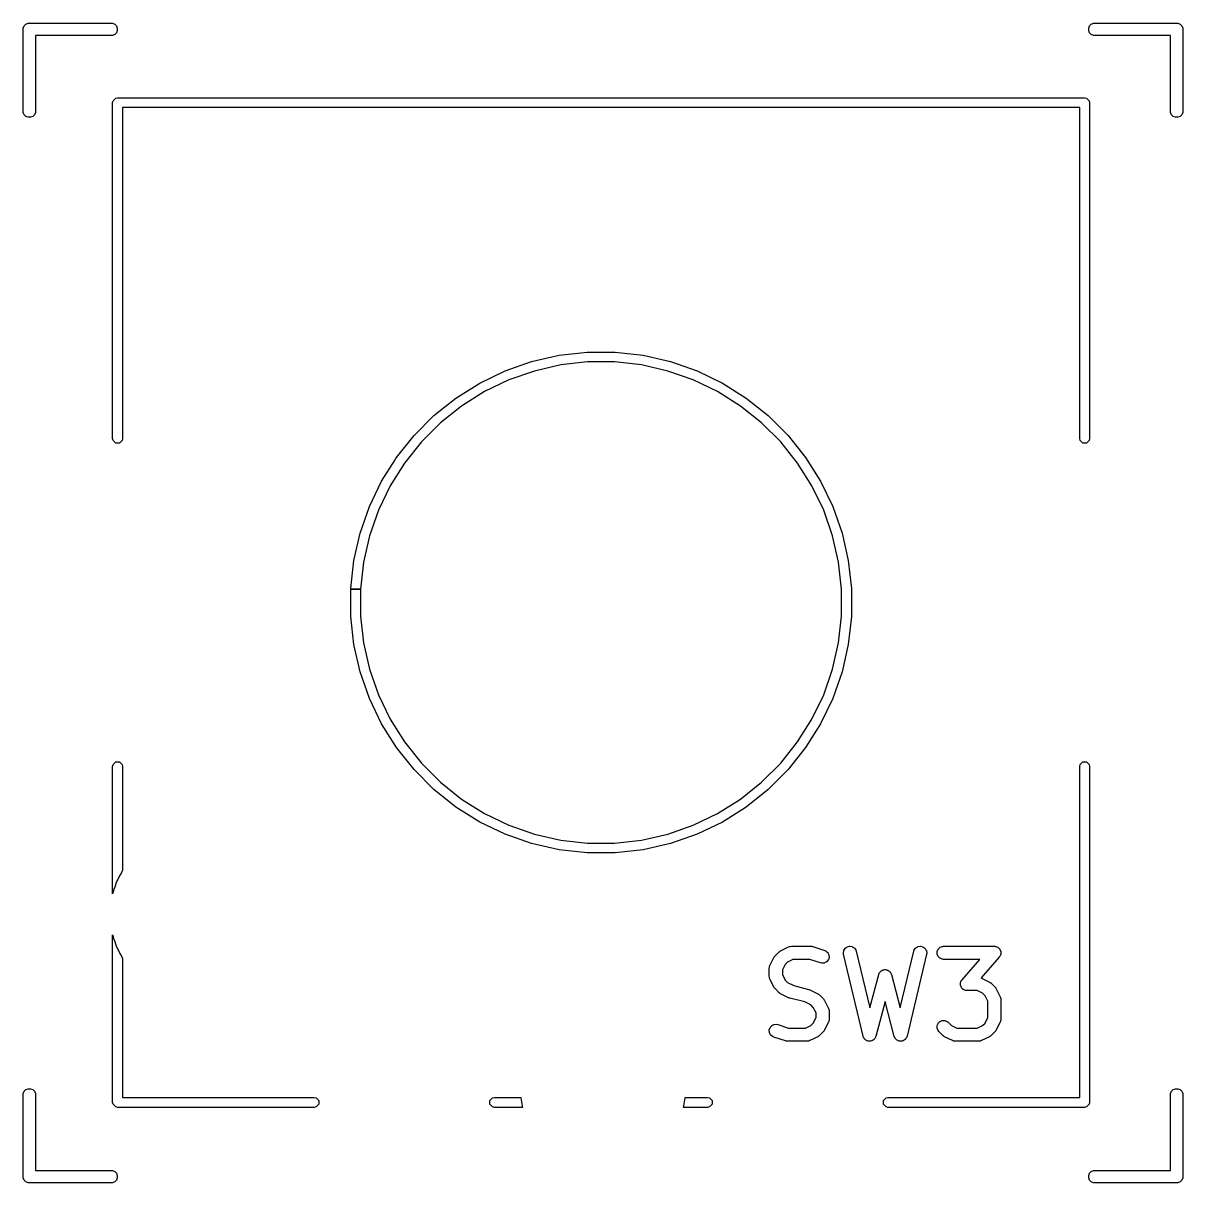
# Model space of a CAD drawing. Header units: millimetres. Extents: x 73 to 173, y -160 to -92.
# Drawn here: x 92 to 106.15, y -138.39 to -124.24 of the extents above; entities that cross this region are included whole.
import ezdxf

# ---------------------------------------------------------------- set-up
doc = ezdxf.new("R2010")
doc.units = ezdxf.units.MM
doc.layers.add('F.Silkscreen', color=41, linetype='CONTINUOUS', true_color=0xf2eda1)

msp = doc.modelspace()

# ---------------------------------------------------------------- linework, layer by layer
at = {"layer": 'F.Silkscreen', "linetype": 'CONTINUOUS'}
for p, q in [((92.0046, -124.3167), (92.006041, -124.302068)), ((92.0046, -125.3167), (92.0046, -124.3167)), ((92.006041, -124.302068), (92.01724, -124.275032)), ((92.01724, -124.275032), (92.037932, -124.25434)), ((92.037932, -124.25434), (92.064968, -124.243141)), ((92.064968, -124.243141), (92.0796, -124.2417)), ((92.0796, -124.2417), (93.0796, -124.2417)), ((93.0796, -124.2417), (93.094232, -124.243141)), ((93.094232, -124.243141), (93.121268, -124.25434)), ((93.121268, -124.25434), (93.14196, -124.275032)), ((93.14196, -124.358368), (93.121268, -124.37906)), ((93.14196, -124.275032), (93.153159, -124.302068)), ((93.153159, -124.331332), (93.14196, -124.358368)), ((93.153159, -124.302068), (93.153159, -124.331332)), ((105.006041, -124.302068), (105.01724, -124.275032)), ((105.006041, -124.331332), (105.006041, -124.302068)), ((105.01724, -124.358368), (105.006041, -124.331332)), ((105.01724, -124.275032), (105.037932, -124.25434)), ((105.037932, -124.37906), (105.01724, -124.358368)), ((105.037932, -124.25434), (105.064968, -124.243141)), ((105.064968, -124.243141), (105.0796, -124.2417)), ((105.0796, -124.2417), (106.0796, -124.2417)), ((106.0796, -124.2417), (106.094232, -124.243141)), ((106.094232, -124.243141), (106.121268, -124.25434)), ((106.121268, -124.25434), (106.14196, -124.275032)), ((106.14196, -124.275032), (106.153159, -124.302068)), ((106.153159, -124.302068), (106.1546, -124.3167)), ((106.1546, -124.3167), (106.1546, -125.3167)), ((93.0796, -124.3917), (92.1546, -124.3917)), ((92.1546, -124.3917), (92.1546, -125.3167)), ((93.094232, -124.390259), (93.0796, -124.3917)), ((93.121268, -124.37906), (93.094232, -124.390259)), ((105.064968, -124.390259), (105.037932, -124.37906)), ((105.0796, -124.3917), (105.064968, -124.390259)), ((106.0046, -124.3917), (105.0796, -124.3917)), ((106.0046, -125.3167), (106.0046, -124.3917)), ((93.0961, -125.211), (93.100667, -125.188039)), ((93.0961, -129.311), (93.0961, -125.211)), ((93.100667, -125.188039), (93.133139, -125.155567)), ((93.133139, -125.155567), (93.1561, -125.151)), ((93.1561, -125.151), (104.9561, -125.151)), ((104.9561, -125.151), (104.979061, -125.155567)), ((104.979061, -125.155567), (105.011533, -125.188039)), ((105.011533, -125.188039), (105.0161, -125.211)), ((105.0161, -125.211), (105.0161, -129.311)), ((92.006041, -125.331332), (92.0046, -125.3167)), ((92.01724, -125.358368), (92.006041, -125.331332)), ((92.037932, -125.37906), (92.01724, -125.358368)), ((92.14196, -125.358368), (92.121268, -125.37906)), ((92.153159, -125.331332), (92.14196, -125.358368)), ((92.1546, -125.3167), (92.153159, -125.331332)), ((104.8961, -125.271), (93.2161, -125.271)), ((93.2161, -125.271), (93.2161, -129.311)), ((104.8961, -129.311), (104.8961, -125.271)), ((106.006041, -125.331332), (106.0046, -125.3167)), ((106.01724, -125.358368), (106.006041, -125.331332)), ((106.037932, -125.37906), (106.01724, -125.358368)), ((106.14196, -125.358368), (106.121268, -125.37906)), ((106.153159, -125.331332), (106.14196, -125.358368)), ((106.1546, -125.3167), (106.153159, -125.331332)), ((92.064968, -125.390259), (92.037932, -125.37906)), ((92.094232, -125.390259), (92.064968, -125.390259)), ((92.121268, -125.37906), (92.094232, -125.390259)), ((106.064968, -125.390259), (106.037932, -125.37906)), ((106.094232, -125.390259), (106.064968, -125.390259)), ((106.121268, -125.37906), (106.094232, -125.390259)), ((98.208983, -128.370593), (98.543531, -128.294235)), ((98.543531, -128.294235), (98.884524, -128.255814)), ((98.884524, -128.255814), (99.227676, -128.255814)), ((99.227676, -128.255814), (99.568669, -128.294235)), ((99.568669, -128.294235), (99.903217, -128.370593)), ((97.885089, -128.483929), (98.208983, -128.370593)), ((98.563632, -128.412539), (98.242204, -128.485903)), ((98.891253, -128.375625), (98.563632, -128.412539)), ((99.220947, -128.375625), (98.891253, -128.375625)), ((99.548568, -128.412539), (99.220947, -128.375625)), ((99.869996, -128.485903), (99.548568, -128.412539)), ((99.903217, -128.370593), (100.227111, -128.483929)), ((97.57592, -128.632816), (97.885089, -128.483929)), ((97.931011, -128.594794), (97.633966, -128.737843)), ((98.242204, -128.485903), (97.931011, -128.594794)), ((100.181189, -128.594794), (99.869996, -128.485903)), ((100.478234, -128.737843), (100.181189, -128.594794)), ((100.227111, -128.483929), (100.53628, -128.632816)), ((97.285366, -128.815384), (97.57592, -128.632816)), ((97.633966, -128.737843), (97.354806, -128.913251)), ((100.757394, -128.913251), (100.478234, -128.737843)), ((100.53628, -128.632816), (100.826834, -128.815384)), ((97.017079, -129.029335), (97.285366, -128.815384)), ((100.826834, -128.815384), (101.095121, -129.029335)), ((96.774435, -129.271979), (97.017079, -129.029335)), ((97.354806, -128.913251), (97.097041, -129.118812)), ((101.015159, -129.118812), (100.757394, -128.913251)), ((101.095121, -129.029335), (101.337765, -129.271979)), ((97.097041, -129.118812), (96.863912, -129.351941)), ((101.248288, -129.351941), (101.015159, -129.118812)), ((93.100667, -129.333961), (93.0961, -129.311)), ((93.2161, -129.311), (93.211533, -129.333961)), ((96.560484, -129.540266), (96.774435, -129.271979)), ((101.337765, -129.271979), (101.551716, -129.540266)), ((104.900667, -129.333961), (104.8961, -129.311)), ((105.0161, -129.311), (105.011533, -129.333961)), ((93.133139, -129.366433), (93.100667, -129.333961)), ((93.179061, -129.366433), (93.133139, -129.366433)), ((93.211533, -129.333961), (93.179061, -129.366433)), ((96.863912, -129.351941), (96.658351, -129.609706)), ((101.453849, -129.609706), (101.248288, -129.351941)), ((104.933139, -129.366433), (104.900667, -129.333961)), ((104.979061, -129.366433), (104.933139, -129.366433)), ((105.011533, -129.333961), (104.979061, -129.366433)), ((96.377916, -129.83082), (96.542957, -129.568159)), ((96.658351, -129.609706), (96.482943, -129.888866)), ((96.542957, -129.568159), (96.54856, -129.560448)), ((96.54856, -129.560448), (96.551807, -129.554074)), ((96.551807, -129.554074), (96.560484, -129.540266)), ((101.629257, -129.888866), (101.453849, -129.609706)), ((101.551716, -129.540266), (101.734284, -129.83082)), ((96.229029, -130.139989), (96.377916, -129.83082)), ((96.482943, -129.888866), (96.339894, -130.185911)), ((101.772306, -130.185911), (101.629257, -129.888866)), ((101.734284, -129.83082), (101.883171, -130.139989)), ((96.115693, -130.463883), (96.229029, -130.139989)), ((101.883171, -130.139989), (101.996507, -130.463883)), ((96.339894, -130.185911), (96.231003, -130.497104)), ((101.881197, -130.497104), (101.772306, -130.185911)), ((96.039335, -130.798431), (96.115693, -130.463883)), ((96.231003, -130.497104), (96.157639, -130.818532)), ((101.954561, -130.818532), (101.881197, -130.497104)), ((101.996507, -130.463883), (102.072865, -130.798431)), ((96.000914, -131.139424), (96.039335, -130.798431)), ((96.157639, -130.818532), (96.120725, -131.146153)), ((101.991475, -131.146153), (101.954561, -130.818532)), ((102.072865, -130.798431), (102.111286, -131.139424)), ((96.000914, -131.146153), (96.000914, -131.139424)), ((96.000914, -131.482576), (96.000914, -131.146153)), ((96.000914, -131.146153), (96.120725, -131.146153)), ((96.120725, -131.146153), (96.000914, -131.146153)), ((96.120725, -131.146153), (96.120725, -131.475847)), ((101.991475, -131.475847), (101.991475, -131.146153)), ((102.111286, -131.139424), (102.111286, -131.482576)), ((96.039335, -131.823569), (96.000914, -131.482576)), ((96.120725, -131.475847), (96.157639, -131.803468)), ((101.954561, -131.803468), (101.991475, -131.475847)), ((102.111286, -131.482576), (102.072865, -131.823569)), ((96.115693, -132.158117), (96.039335, -131.823569)), ((96.157639, -131.803468), (96.231003, -132.124896)), ((101.881197, -132.124896), (101.954561, -131.803468)), ((102.072865, -131.823569), (101.996507, -132.158117)), ((96.229029, -132.482011), (96.115693, -132.158117)), ((96.231003, -132.124896), (96.339894, -132.436089)), ((101.772306, -132.436089), (101.881197, -132.124896)), ((101.996507, -132.158117), (101.883171, -132.482011)), ((96.339894, -132.436089), (96.482943, -132.733134)), ((101.629257, -132.733134), (101.772306, -132.436089)), ((96.377916, -132.79118), (96.229029, -132.482011)), ((101.883171, -132.482011), (101.734284, -132.79118)), ((96.560484, -133.081734), (96.377916, -132.79118)), ((96.482943, -132.733134), (96.658351, -133.012294)), ((101.453849, -133.012294), (101.629257, -132.733134)), ((101.734284, -132.79118), (101.551716, -133.081734)), ((96.774435, -133.350021), (96.560484, -133.081734)), ((96.658351, -133.012294), (96.863912, -133.270059)), ((101.248288, -133.270059), (101.453849, -133.012294)), ((101.551716, -133.081734), (101.337765, -133.350021)), ((93.0961, -133.311), (93.100667, -133.288039)), ((93.100667, -133.288039), (93.133139, -133.255567)), ((93.133139, -133.255567), (93.179061, -133.255567)), ((93.179061, -133.255567), (93.211533, -133.288039)), ((93.211533, -133.288039), (93.2161, -133.311)), ((96.863912, -133.270059), (97.097041, -133.503188)), ((101.015159, -133.503188), (101.248288, -133.270059)), ((104.8961, -133.311), (104.900667, -133.288039)), ((104.900667, -133.288039), (104.933139, -133.255567)), ((104.933139, -133.255567), (104.979061, -133.255567)), ((104.979061, -133.255567), (105.011533, -133.288039)), ((105.011533, -133.288039), (105.0161, -133.311)), ((93.0961, -134.866487), (93.0961, -133.311)), ((93.2161, -133.311), (93.2161, -134.582325)), ((97.017079, -133.592665), (96.774435, -133.350021)), ((101.337765, -133.350021), (101.095121, -133.592665)), ((104.8961, -137.351), (104.8961, -133.311)), ((105.0161, -133.311), (105.0161, -137.411)), ((97.097041, -133.503188), (97.354806, -133.708749)), ((100.757394, -133.708749), (101.015159, -133.503188)), ((97.285366, -133.806616), (97.017079, -133.592665)), ((97.354806, -133.708749), (97.633966, -133.884157)), ((100.478234, -133.884157), (100.757394, -133.708749)), ((101.095121, -133.592665), (100.826834, -133.806616)), ((97.57592, -133.989184), (97.285366, -133.806616)), ((100.826834, -133.806616), (100.53628, -133.989184)), ((97.885089, -134.138071), (97.57592, -133.989184)), ((97.633966, -133.884157), (97.931011, -134.027206)), ((100.181189, -134.027206), (100.478234, -133.884157)), ((100.53628, -133.989184), (100.227111, -134.138071)), ((98.208983, -134.251407), (97.885089, -134.138071)), ((97.931011, -134.027206), (98.242204, -134.136097)), ((98.242204, -134.136097), (98.563632, -134.209461)), ((99.548568, -134.209461), (99.869996, -134.136097)), ((99.869996, -134.136097), (100.181189, -134.027206)), ((100.227111, -134.138071), (99.903217, -134.251407)), ((98.543531, -134.327765), (98.208983, -134.251407)), ((98.563632, -134.209461), (98.891253, -134.246375)), ((98.891253, -134.246375), (99.220947, -134.246375)), ((99.220947, -134.246375), (99.548568, -134.209461)), ((99.903217, -134.251407), (99.568669, -134.327765)), ((98.884524, -134.366186), (98.543531, -134.327765)), ((99.227676, -134.366186), (98.884524, -134.366186)), ((99.568669, -134.327765), (99.227676, -134.366186)), ((93.168344, -134.674514), (93.141108, -134.727969)), ((93.183568, -134.637761), (93.168344, -134.674514)), ((93.198321, -134.615681), (93.183568, -134.637761)), ((93.213477, -134.585936), (93.198321, -134.615681)), ((93.2161, -134.582325), (93.213477, -134.585936)), ((93.10217, -134.847806), (93.0961, -134.866487)), ((93.107349, -134.821771), (93.10217, -134.847806)), ((93.122567, -134.785029), (93.107349, -134.821771)), ((93.141108, -134.727969), (93.122567, -134.785029)), ((93.0961, -137.411), (93.0961, -135.366911)), ((93.0961, -135.366911), (93.102169, -135.385591)), ((93.102169, -135.385591), (93.107349, -135.411629)), ((93.107349, -135.411629), (93.122569, -135.448374)), ((93.122569, -135.448374), (93.141108, -135.50543)), ((93.141108, -135.50543), (93.168342, -135.55888)), ((101.247428, -135.560884), (101.342666, -135.513265)), ((101.342666, -135.513265), (101.343115, -135.513067)), ((101.343115, -135.513067), (101.356846, -135.507812)), ((101.356846, -135.507812), (101.358277, -135.507495)), ((101.358277, -135.507495), (101.360157, -135.50736)), ((101.360157, -135.50736), (101.361899, -135.50664)), ((101.361899, -135.50664), (101.363321, -135.506284)), ((101.363321, -135.506284), (101.377953, -135.504843)), ((101.377953, -135.504843), (101.378443, -135.504819)), ((101.378443, -135.504819), (101.616538, -135.504819)), ((101.616538, -135.504819), (101.617028, -135.504843)), ((101.617028, -135.504843), (101.624014, -135.50553)), ((101.624014, -135.50553), (101.625564, -135.505421)), ((101.625564, -135.505421), (101.627026, -135.505532)), ((101.627026, -135.505532), (101.629318, -135.506052)), ((101.629318, -135.506052), (101.631661, -135.506284)), ((101.631661, -135.506284), (101.633083, -135.50664)), ((101.633083, -135.50664), (101.634527, -135.507237)), ((101.634527, -135.507237), (101.641364, -135.508793)), ((101.641364, -135.508793), (101.641836, -135.508925)), ((101.641836, -135.508925), (101.784693, -135.556544)), ((101.784693, -135.556544), (101.78515, -135.556721)), ((101.78515, -135.556721), (101.798575, -135.562715)), ((102.017477, -135.557936), (102.018156, -135.556108)), ((102.018156, -135.556108), (102.033492, -135.531186)), ((102.033492, -135.531186), (102.034819, -135.529755)), ((102.034819, -135.529755), (102.058526, -135.512598)), ((102.058526, -135.512598), (102.060299, -135.511785)), ((102.060299, -135.511785), (102.088767, -135.505007)), ((102.088767, -135.505007), (102.090717, -135.504934)), ((102.090717, -135.504934), (102.119612, -135.509567)), ((102.119612, -135.509567), (102.12144, -135.510246)), ((102.12144, -135.510246), (102.146362, -135.525582)), ((102.146362, -135.525582), (102.147793, -135.526909)), ((102.147793, -135.526909), (102.16495, -135.550616)), ((102.16495, -135.550616), (102.165626, -135.551918)), ((102.165626, -135.551918), (102.170416, -135.565818)), ((102.872185, -135.565819), (102.876975, -135.551918)), ((102.876975, -135.551918), (102.877651, -135.550616)), ((102.877651, -135.550616), (102.894808, -135.526909)), ((102.894808, -135.526909), (102.896239, -135.525582)), ((102.896239, -135.525582), (102.921161, -135.510246)), ((102.921161, -135.510246), (102.922989, -135.509567)), ((102.922989, -135.509567), (102.951884, -135.504934)), ((102.951884, -135.504934), (102.953834, -135.505007)), ((102.953834, -135.505007), (102.982302, -135.511786)), ((102.982302, -135.511786), (102.984075, -135.512599)), ((102.984075, -135.512599), (103.007782, -135.529755)), ((103.007782, -135.529755), (103.009109, -135.531186)), ((103.009109, -135.531186), (103.024445, -135.556108)), ((103.024445, -135.556108), (103.025124, -135.557936)), ((103.157408, -135.568274), (103.168607, -135.541238)), ((103.168607, -135.541238), (103.16969, -135.539615)), ((103.16969, -135.539615), (103.190382, -135.518923)), ((103.190382, -135.518923), (103.192005, -135.51784)), ((103.192005, -135.51784), (103.219041, -135.506641)), ((103.219041, -135.506641), (103.220464, -135.506284)), ((103.220464, -135.506284), (103.235096, -135.504843)), ((103.235096, -135.504843), (103.235586, -135.504819)), ((103.235586, -135.504819), (103.854633, -135.504819)), ((103.854633, -135.504819), (103.855123, -135.504843)), ((103.855123, -135.504843), (103.86245, -135.505564)), ((103.86245, -135.505564), (103.864007, -135.505461)), ((103.864007, -135.505461), (103.86594, -135.505713)), ((103.86594, -135.505713), (103.866754, -135.505988)), ((103.866754, -135.505988), (103.869755, -135.506284)), ((103.869755, -135.506284), (103.871178, -135.506641)), ((103.871178, -135.506641), (103.882279, -135.511239)), ((103.882279, -135.511239), (103.893662, -135.515089)), ((103.893662, -135.515089), (103.895351, -135.516061)), ((103.895351, -135.516061), (103.896636, -135.517185)), ((103.896636, -135.517185), (103.898216, -135.51784)), ((103.898216, -135.51784), (103.899837, -135.518923)), ((103.899837, -135.518923), (103.908338, -135.527424)), ((103.908338, -135.527424), (103.917376, -135.535332)), ((103.917376, -135.535332), (103.918566, -135.536879)), ((103.918566, -135.536879), (103.919322, -135.538408)), ((103.919322, -135.538408), (103.920529, -135.539615)), ((103.920529, -135.539615), (103.921612, -135.541238)), ((103.921612, -135.541238), (103.926205, -135.552328)), ((103.926205, -135.552328), (103.931538, -135.563111)), ((93.168342, -135.55888), (93.183568, -135.595639)), ((93.183568, -135.595639), (93.198323, -135.617722)), ((93.198323, -135.617722), (93.213477, -135.647463)), ((93.213477, -135.647463), (93.2161, -135.651073)), ((93.2161, -135.651073), (93.2161, -137.351)), ((101.116413, -135.739518), (101.164032, -135.64428)), ((101.164032, -135.64428), (101.164272, -135.643853)), ((101.164272, -135.643853), (101.168012, -135.637907)), ((101.168012, -135.637907), (101.168608, -135.636473)), ((101.168608, -135.636473), (101.169361, -135.635217)), ((101.169361, -135.635217), (101.17085, -135.633401)), ((101.17085, -135.633401), (101.172105, -135.631409)), ((101.172105, -135.631409), (101.173059, -135.630297)), ((101.173059, -135.630297), (101.174236, -135.629275)), ((101.174236, -135.629275), (101.178688, -135.623852)), ((101.178688, -135.623852), (101.179017, -135.623488)), ((101.179017, -135.623488), (101.226636, -135.575869)), ((101.226636, -135.575869), (101.227, -135.57554)), ((101.227, -135.57554), (101.232423, -135.571088)), ((101.232423, -135.571088), (101.233445, -135.569911)), ((101.233445, -135.569911), (101.234557, -135.568957)), ((101.234557, -135.568957), (101.236549, -135.567702)), ((101.236549, -135.567702), (101.238365, -135.566213)), ((101.238365, -135.566213), (101.239621, -135.56546)), ((101.239621, -135.56546), (101.241055, -135.564864)), ((101.241055, -135.564864), (101.247001, -135.561124)), ((101.247001, -135.561124), (101.247428, -135.560884)), ((101.330596, -135.698185), (101.301333, -135.727448)), ((101.397328, -135.664819), (101.330596, -135.698185)), ((101.603558, -135.664819), (101.397328, -135.664819)), ((101.734096, -135.708332), (101.603558, -135.664819)), ((101.807614, -135.69616), (101.78144, -135.709246)), ((101.798575, -135.562715), (101.799813, -135.563504)), ((101.799813, -135.563504), (101.82192, -135.582678)), ((101.809155, -135.694964), (101.807614, -135.69616)), ((101.828329, -135.672856), (101.809155, -135.694964)), ((101.82192, -135.582678), (101.823116, -135.584219)), ((101.823116, -135.584219), (101.836203, -135.610392)), ((101.829295, -135.671161), (101.828329, -135.672856)), ((101.838549, -135.643399), (101.829295, -135.671161)), ((101.836203, -135.610392), (101.836718, -135.612273)), ((101.836718, -135.612273), (101.838793, -135.641463)), ((101.838793, -135.641463), (101.838549, -135.643399)), ((102.012827, -135.588299), (102.012844, -135.586831)), ((102.014815, -135.602867), (102.012827, -135.588299)), ((102.012844, -135.586831), (102.017477, -135.557936)), ((102.014905, -135.603349), (102.014815, -135.602867)), ((102.253, -136.603349), (102.014905, -135.603349)), ((102.170416, -135.565818), (102.170553, -135.566289)), ((102.170553, -135.566289), (102.335214, -136.257869)), ((102.707384, -136.257869), (102.872048, -135.56629)), ((103.027696, -135.603349), (102.7896, -136.603349)), ((102.872048, -135.56629), (102.872185, -135.565819)), ((103.025124, -135.557936), (103.029757, -135.586831)), ((103.027786, -135.602867), (103.027696, -135.603349)), ((103.029774, -135.588299), (103.027786, -135.602867)), ((103.029757, -135.586831), (103.029774, -135.588299)), ((103.157027, -135.570187), (103.157408, -135.568274)), ((103.157027, -135.599451), (103.157027, -135.570187)), ((103.157408, -135.601364), (103.157027, -135.599451)), ((103.168607, -135.6284), (103.157408, -135.601364)), ((103.16969, -135.630023), (103.168607, -135.6284)), ((103.190382, -135.650715), (103.16969, -135.630023)), ((103.192005, -135.651798), (103.190382, -135.650715)), ((103.219041, -135.662997), (103.192005, -135.651798)), ((103.220464, -135.663354), (103.219041, -135.662997)), ((103.235096, -135.664795), (103.220464, -135.663354)), ((103.235586, -135.664819), (103.235096, -135.664795)), ((103.678332, -135.664819), (103.235586, -135.664819)), ((103.461094, -135.91309), (103.678332, -135.664819)), ((103.914839, -135.6375), (103.692667, -135.891409)), ((103.915144, -135.637115), (103.914839, -135.6375)), ((103.919426, -135.631123), (103.915144, -135.637115)), ((103.920527, -135.630024), (103.919426, -135.631123)), ((103.921613, -135.628399), (103.920527, -135.630024)), ((103.921942, -135.627603), (103.921613, -135.628399)), ((103.923694, -135.625154), (103.921942, -135.627603)), ((103.924364, -135.623847), (103.923694, -135.625154)), ((103.928213, -135.612462), (103.924364, -135.623847)), ((103.932811, -135.601365), (103.928213, -135.612462)), ((103.931538, -135.563111), (103.932045, -135.564995)), ((103.932045, -135.564995), (103.932158, -135.566698)), ((103.932158, -135.566698), (103.932811, -135.568274)), ((103.932811, -135.568274), (103.933192, -135.570187)), ((103.933192, -135.599451), (103.932811, -135.601365)), ((103.933192, -135.570187), (103.933192, -135.582204)), ((103.933192, -135.582204), (103.933991, -135.594193)), ((103.933738, -135.596127), (103.933192, -135.597741)), ((103.933192, -135.597741), (103.933192, -135.599451)), ((103.933991, -135.594193), (103.933738, -135.596127)), ((101.107967, -135.775295), (101.107991, -135.774805)), ((101.107967, -135.870533), (101.107967, -135.775295)), ((101.107991, -135.774805), (101.109432, -135.760173)), ((101.109432, -135.760173), (101.109788, -135.75875)), ((101.109788, -135.75875), (101.110509, -135.757007)), ((101.110509, -135.757007), (101.110643, -135.755131)), ((101.110643, -135.755131), (101.11096, -135.753699)), ((101.11096, -135.753699), (101.116215, -135.739967)), ((101.116215, -135.739967), (101.116413, -135.739518)), ((101.301333, -135.727448), (101.267967, -135.79418)), ((101.267967, -135.79418), (101.267967, -135.851648)), ((101.734568, -135.708465), (101.734096, -135.708332)), ((101.748905, -135.711725), (101.734568, -135.708465)), ((101.750369, -135.711836), (101.748905, -135.711725)), ((101.779559, -135.709761), (101.750369, -135.711836)), ((101.78144, -135.709246), (101.779559, -135.709761)), ((102.446762, -135.842485), (102.449314, -135.835685)), ((102.449314, -135.835685), (102.450025, -135.834402)), ((102.450025, -135.834402), (102.455845, -135.826797)), ((102.455845, -135.826797), (102.460644, -135.81851)), ((102.460644, -135.81851), (102.461931, -135.817045)), ((102.461931, -135.817045), (102.465261, -135.814495)), ((102.465261, -135.814495), (102.467812, -135.811164)), ((102.467812, -135.811164), (102.469276, -135.809877)), ((102.469276, -135.809877), (102.477564, -135.805077)), ((102.477564, -135.805077), (102.48517, -135.799257)), ((102.48517, -135.799257), (102.48692, -135.798397)), ((102.48692, -135.798397), (102.49097, -135.797316)), ((102.49097, -135.797316), (102.494603, -135.795214)), ((102.494603, -135.795214), (102.496448, -135.794586)), ((102.496448, -135.794586), (102.505945, -135.793323)), ((102.505945, -135.793323), (102.515197, -135.790857)), ((102.515197, -135.790857), (102.517143, -135.790732)), ((102.517143, -135.790732), (102.521296, -135.791283)), ((102.521296, -135.791283), (102.525458, -135.790731)), ((102.525458, -135.790731), (102.527404, -135.790856)), ((102.527404, -135.790856), (102.536664, -135.793325)), ((102.536664, -135.793325), (102.546152, -135.794586)), ((102.546152, -135.794586), (102.547998, -135.795215)), ((102.547998, -135.795215), (102.551623, -135.797313)), ((102.551623, -135.797313), (102.55568, -135.798396)), ((102.55568, -135.798396), (102.55743, -135.799257)), ((102.55743, -135.799257), (102.565035, -135.805078)), ((102.565035, -135.805078), (102.573323, -135.809877)), ((102.573323, -135.809877), (102.574789, -135.811165)), ((102.574789, -135.811165), (102.577338, -135.814496)), ((102.577338, -135.814496), (102.580668, -135.817045)), ((102.580668, -135.817045), (102.581956, -135.81851)), ((102.581956, -135.81851), (102.586753, -135.826795)), ((102.586753, -135.826795), (102.592576, -135.834403)), ((102.592576, -135.834403), (102.593287, -135.835686)), ((102.593287, -135.835686), (102.595835, -135.842481)), ((101.107991, -135.871023), (101.107967, -135.870533)), ((101.109432, -135.885655), (101.107991, -135.871023)), ((101.109789, -135.887078), (101.109432, -135.885655)), ((101.110509, -135.888817), (101.109789, -135.887078)), ((101.110643, -135.890696), (101.110509, -135.888817)), ((101.11096, -135.892129), (101.110643, -135.890696)), ((101.116215, -135.905861), (101.11096, -135.892129)), ((101.116413, -135.90631), (101.116215, -135.905861)), ((101.164032, -136.001548), (101.116413, -135.90631)), ((101.267967, -135.851648), (101.301333, -135.91838)), ((101.301333, -135.91838), (101.330595, -135.947642)), ((101.330595, -135.947642), (101.406361, -135.985525)), ((102.335214, -136.257869), (102.444001, -135.84992)), ((102.444001, -135.84992), (102.44415, -135.849453)), ((102.44415, -135.849453), (102.445236, -135.846554)), ((102.445236, -135.846554), (102.445353, -135.845679)), ((102.445353, -135.845679), (102.445981, -135.843837)), ((102.445981, -135.843837), (102.446762, -135.842485)), ((102.595835, -135.842481), (102.596618, -135.843833)), ((102.596618, -135.843833), (102.597248, -135.845682)), ((102.597248, -135.845682), (102.597364, -135.846561)), ((102.597364, -135.846561), (102.598449, -135.849452)), ((102.598449, -135.849452), (102.598599, -135.84992)), ((102.598599, -135.84992), (102.707384, -136.257869)), ((103.441942, -135.956398), (103.442194, -135.954464)), ((103.442741, -135.968385), (103.441942, -135.956398)), ((103.442194, -135.954464), (103.442741, -135.952845)), ((103.442741, -135.951139), (103.443122, -135.949226)), ((103.442741, -135.952845), (103.442741, -135.951139)), ((103.442741, -135.980403), (103.442741, -135.968385)), ((103.443121, -135.982315), (103.442741, -135.980403)), ((103.443122, -135.949226), (103.44772, -135.938123)), ((103.44772, -135.938123), (103.45157, -135.926742)), ((103.45157, -135.926742), (103.452238, -135.925437)), ((103.452238, -135.925437), (103.453992, -135.922982)), ((103.453992, -135.922982), (103.454322, -135.922187)), ((103.454322, -135.922187), (103.455403, -135.920569)), ((103.455403, -135.920569), (103.456508, -135.919462)), ((103.456508, -135.919462), (103.46079, -135.913475)), ((103.46079, -135.913475), (103.461094, -135.91309)), ((103.692667, -135.891409), (103.699485, -135.894019)), ((103.699485, -135.894019), (103.699934, -135.894217)), ((103.699934, -135.894217), (103.795172, -135.941836)), ((103.795172, -135.941836), (103.795599, -135.942076)), ((103.795599, -135.942076), (103.80154, -135.945814)), ((103.80154, -135.945814), (103.802978, -135.946411)), ((103.802978, -135.946411), (103.804236, -135.947166)), ((103.804236, -135.947166), (103.806046, -135.948652)), ((103.806046, -135.948652), (103.808042, -135.949908)), ((103.808042, -135.949908), (103.809157, -135.950864)), ((103.809157, -135.950864), (103.81018, -135.952044)), ((103.81018, -135.952044), (103.8156, -135.956492)), ((103.8156, -135.956492), (103.815964, -135.956821)), ((103.815964, -135.956821), (103.863583, -136.00444)), ((101.164272, -136.001975), (101.164032, -136.001548)), ((101.16801, -136.007916), (101.164272, -136.001975)), ((101.168607, -136.009354), (101.16801, -136.007916)), ((101.169362, -136.010612), (101.168607, -136.009354)), ((101.170848, -136.012422), (101.169362, -136.010612)), ((101.172104, -136.014418), (101.170848, -136.012422)), ((101.17306, -136.015533), (101.172104, -136.014418)), ((101.17424, -136.016556), (101.17306, -136.015533)), ((101.178688, -136.021976), (101.17424, -136.016556)), ((101.179017, -136.02234), (101.178688, -136.021976)), ((101.226636, -136.069959), (101.179017, -136.02234)), ((101.227, -136.070288), (101.226636, -136.069959)), ((101.232422, -136.074737), (101.227, -136.070288)), ((101.233444, -136.075916), (101.232422, -136.074737)), ((101.234559, -136.076872), (101.233444, -136.075916)), ((101.236549, -136.078124), (101.234559, -136.076872)), ((101.238364, -136.079614), (101.236549, -136.078124)), ((101.239623, -136.080369), (101.238364, -136.079614)), ((101.241057, -136.080963), (101.239623, -136.080369)), ((101.247001, -136.084704), (101.241057, -136.080963)), ((101.247428, -136.084944), (101.247001, -136.084704)), ((101.342666, -136.132563), (101.247428, -136.084944)), ((101.406361, -135.985525), (101.588322, -136.031016)), ((101.588322, -136.031016), (101.588789, -136.031158)), ((101.588789, -136.031158), (101.589379, -136.031368)), ((101.589379, -136.031368), (101.590515, -136.031621)), ((101.590515, -136.031621), (101.596576, -136.03394)), ((101.596576, -136.03394), (101.602637, -136.036106)), ((101.602637, -136.036106), (101.603661, -136.036651)), ((101.603661, -136.036651), (101.604249, -136.036877)), ((101.604249, -136.036877), (101.604696, -136.037074)), ((101.604696, -136.037074), (101.699934, -136.084693)), ((101.699934, -136.084693), (101.700361, -136.084933)), ((101.700361, -136.084933), (101.706302, -136.088671)), ((101.706302, -136.088671), (101.70774, -136.089268)), ((101.70774, -136.089268), (101.708998, -136.090023)), ((101.708998, -136.090023), (101.710808, -136.091509)), ((101.710808, -136.091509), (101.712804, -136.092765)), ((101.712804, -136.092765), (101.713919, -136.093721)), ((101.713919, -136.093721), (101.714942, -136.094901)), ((101.714942, -136.094901), (101.720362, -136.099349)), ((101.720362, -136.099349), (101.720726, -136.099678)), ((101.720726, -136.099678), (101.768345, -136.147297)), ((103.443773, -135.983892), (103.443121, -135.982315)), ((103.443888, -135.985597), (103.443773, -135.983892)), ((103.444395, -135.987479), (103.443888, -135.985597)), ((103.449723, -135.998255), (103.444395, -135.987479)), ((103.454321, -136.009353), (103.449723, -135.998255)), ((103.455404, -136.010975), (103.454321, -136.009353)), ((103.456609, -136.01218), (103.455404, -136.010975)), ((103.457367, -136.013712), (103.456609, -136.01218)), ((103.458557, -136.015258), (103.457367, -136.013712)), ((103.467593, -136.023164), (103.458557, -136.015258)), ((103.476096, -136.031667), (103.467593, -136.023164)), ((103.477718, -136.03275), (103.476096, -136.031667)), ((103.479293, -136.033402), (103.477718, -136.03275)), ((103.480581, -136.034529), (103.479293, -136.033402)), ((103.482271, -136.035502), (103.480581, -136.034529)), ((103.49366, -136.039353), (103.482271, -136.035502)), ((103.504754, -136.043949), (103.49366, -136.039353)), ((103.506179, -136.044306), (103.504754, -136.043949)), ((103.509178, -136.0446), (103.506179, -136.044306)), ((103.509991, -136.044876), (103.509178, -136.0446)), ((103.511929, -136.045129), (103.509991, -136.044876)), ((103.513482, -136.045024), (103.511929, -136.045129)), ((103.520809, -136.045747), (103.513482, -136.045024)), ((103.5213, -136.045771), (103.520809, -136.045747)), ((103.645272, -136.045771), (103.5213, -136.045771)), ((103.712004, -136.079137), (103.645272, -136.045771)), ((103.741267, -136.1084), (103.712004, -136.079137)), ((103.774633, -136.175132), (103.741267, -136.1084)), ((103.863583, -136.00444), (103.863912, -136.004804)), ((103.863912, -136.004804), (103.868361, -136.010226)), ((103.868361, -136.010226), (103.86954, -136.011248)), ((103.86954, -136.011248), (103.870496, -136.012363)), ((103.870496, -136.012363), (103.871748, -136.014353)), ((103.871748, -136.014353), (103.873238, -136.016168)), ((103.873238, -136.016168), (103.873993, -136.017427)), ((103.873993, -136.017427), (103.874587, -136.018861)), ((103.874587, -136.018861), (103.878328, -136.024805)), ((103.878328, -136.024805), (103.878568, -136.025232)), ((103.878568, -136.025232), (103.926187, -136.12047)), ((103.926187, -136.12047), (103.926385, -136.120919)), ((103.926385, -136.120919), (103.93164, -136.13465)), ((101.343115, -136.132761), (101.342666, -136.132563)), ((101.343701, -136.132985), (101.343115, -136.132761)), ((101.344725, -136.133532), (101.343701, -136.132985)), ((101.350814, -136.135707), (101.344725, -136.133532)), ((101.356846, -136.138016), (101.350814, -136.135707)), ((101.357979, -136.138267), (101.356846, -136.138016)), ((101.35857, -136.138478), (101.357979, -136.138267)), ((101.35904, -136.138621), (101.35857, -136.138478)), ((101.540999, -136.18411), (101.35904, -136.138621)), ((101.616765, -136.221993), (101.540999, -136.18411)), ((101.646029, -136.251257), (101.616765, -136.221993)), ((101.679395, -136.317989), (101.646029, -136.251257)), ((101.768345, -136.147297), (101.768674, -136.147661)), ((101.768674, -136.147661), (101.773123, -136.153083)), ((101.773123, -136.153083), (101.774302, -136.154105)), ((101.774302, -136.154105), (101.775258, -136.15522)), ((101.775258, -136.15522), (101.77651, -136.15721)), ((101.77651, -136.15721), (101.778, -136.159025)), ((101.778, -136.159025), (101.778755, -136.160284)), ((101.778755, -136.160284), (101.779349, -136.161718)), ((101.779349, -136.161718), (101.78309, -136.167662)), ((101.78309, -136.167662), (101.78333, -136.168089)), ((101.78333, -136.168089), (101.830949, -136.263327)), ((101.830949, -136.263327), (101.831147, -136.263776)), ((101.831147, -136.263776), (101.836402, -136.277507)), ((102.521299, -136.181017), (102.408123, -136.605432)), ((102.634477, -136.605432), (102.521299, -136.181017)), ((103.774633, -136.375456), (103.774633, -136.175132)), ((103.93164, -136.13465), (103.931957, -136.136083)), ((103.931957, -136.136083), (103.93209, -136.137962)), ((103.93209, -136.137962), (103.932811, -136.139702)), ((103.932811, -136.139702), (103.933168, -136.141125)), ((103.933168, -136.141125), (103.934609, -136.155757)), ((103.934609, -136.155757), (103.934633, -136.156247)), ((103.934633, -136.156247), (103.934633, -136.394342)), ((101.646027, -136.442191), (101.679395, -136.375456)), ((101.679395, -136.375456), (101.679395, -136.317989)), ((101.836402, -136.277507), (101.836719, -136.27894)), ((101.836719, -136.27894), (101.836852, -136.280819)), ((101.836852, -136.280819), (101.837573, -136.282559)), ((101.837573, -136.282559), (101.83793, -136.283982)), ((101.83793, -136.283982), (101.839371, -136.298614)), ((101.839371, -136.394832), (101.83793, -136.409464)), ((101.839371, -136.298614), (101.839395, -136.299104)), ((101.839395, -136.394342), (101.839371, -136.394832)), ((101.839395, -136.299104), (101.839395, -136.394342)), ((103.741265, -136.442191), (103.774633, -136.375456)), ((103.934609, -136.394832), (103.933168, -136.409464)), ((103.934633, -136.394342), (103.934609, -136.394832)), ((101.108569, -136.528175), (101.108813, -136.526239)), ((101.110644, -136.557365), (101.108569, -136.528175)), ((101.108813, -136.526239), (101.118067, -136.498476)), ((101.118067, -136.498476), (101.119033, -136.496781)), ((101.119033, -136.496781), (101.138207, -136.474674)), ((101.138207, -136.474674), (101.139748, -136.473478)), ((101.139748, -136.473478), (101.165921, -136.460392)), ((101.165921, -136.460392), (101.167802, -136.459877)), ((101.167802, -136.459877), (101.196992, -136.457802)), ((101.196992, -136.457802), (101.198456, -136.457913)), ((101.198456, -136.457913), (101.212793, -136.461173)), ((101.212793, -136.461173), (101.213265, -136.461306)), ((101.213265, -136.461306), (101.343804, -136.504819)), ((101.343804, -136.504819), (101.550034, -136.504819)), ((101.550034, -136.504819), (101.616766, -136.471452)), ((101.616766, -136.471452), (101.646027, -136.442191)), ((101.768345, -136.546148), (101.720727, -136.593767)), ((101.768674, -136.545785), (101.768345, -136.546148)), ((101.773122, -136.540363), (101.768674, -136.545785)), ((101.7743, -136.539343), (101.773122, -136.540363)), ((101.775258, -136.538226), (101.7743, -136.539343)), ((101.776509, -136.536235), (101.775258, -136.538226)), ((101.778001, -136.53442), (101.776509, -136.536235)), ((101.778757, -136.533158), (101.778001, -136.53442)), ((101.77935, -136.531722), (101.778757, -136.533158)), ((101.783089, -136.525785), (101.77935, -136.531722)), ((101.78333, -136.525357), (101.783089, -136.525785)), ((101.830949, -136.430119), (101.78333, -136.525357)), ((101.831147, -136.42967), (101.830949, -136.430119)), ((101.836402, -136.415939), (101.831147, -136.42967)), ((101.836719, -136.414506), (101.836402, -136.415939)), ((101.836852, -136.412626), (101.836719, -136.414506)), ((101.837573, -136.410888), (101.836852, -136.412626)), ((101.83793, -136.409464), (101.837573, -136.410888)), ((103.157027, -136.474948), (103.157408, -136.473035)), ((103.157027, -136.504211), (103.157027, -136.474948)), ((103.157408, -136.506124), (103.157027, -136.504211)), ((103.157408, -136.473035), (103.168607, -136.445999)), ((103.168606, -136.53316), (103.157408, -136.506124)), ((103.16936, -136.534419), (103.168606, -136.53316)), ((103.168607, -136.445999), (103.16969, -136.444376)), ((103.178687, -136.545784), (103.16936, -136.534419)), ((103.16969, -136.444376), (103.190383, -136.423683)), ((103.179016, -136.546147), (103.178687, -136.545784)), ((103.226635, -136.593767), (103.179016, -136.546147)), ((103.190383, -136.423683), (103.192006, -136.4226)), ((103.192006, -136.4226), (103.219042, -136.411402)), ((103.219042, -136.411402), (103.220955, -136.411021)), ((103.220955, -136.411021), (103.250218, -136.411021)), ((103.250218, -136.411021), (103.252131, -136.411402)), ((103.252131, -136.411402), (103.279167, -136.422601)), ((103.279167, -136.422601), (103.280426, -136.423355)), ((103.280426, -136.423355), (103.291792, -136.432683)), ((103.291792, -136.432683), (103.292156, -136.433013)), ((103.292156, -136.433013), (103.330594, -136.471452)), ((103.330594, -136.471452), (103.397328, -136.504819)), ((103.397328, -136.504819), (103.645272, -136.504819)), ((103.645272, -136.504819), (103.712004, -136.471452)), ((103.712004, -136.471452), (103.741265, -136.442191)), ((103.863583, -136.546148), (103.815965, -136.593767)), ((103.863912, -136.545785), (103.863583, -136.546148)), ((103.86836, -136.540363), (103.863912, -136.545785)), ((103.869538, -136.539343), (103.86836, -136.540363)), ((103.870496, -136.538226), (103.869538, -136.539343)), ((103.871747, -136.536235), (103.870496, -136.538226)), ((103.873239, -136.53442), (103.871747, -136.536235)), ((103.873995, -136.533158), (103.873239, -136.53442)), ((103.874588, -136.531722), (103.873995, -136.533158)), ((103.878327, -136.525785), (103.874588, -136.531722)), ((103.878568, -136.525357), (103.878327, -136.525785)), ((103.926187, -136.430119), (103.878568, -136.525357)), ((103.926385, -136.42967), (103.926187, -136.430119)), ((103.93164, -136.415939), (103.926385, -136.42967)), ((103.931957, -136.414506), (103.93164, -136.415939)), ((103.93209, -136.412626), (103.931957, -136.414506)), ((103.932811, -136.410888), (103.93209, -136.412626)), ((103.933168, -136.409464), (103.932811, -136.410888)), ((101.111159, -136.559246), (101.110644, -136.557365)), ((101.124245, -136.585419), (101.111159, -136.559246)), ((101.125441, -136.58696), (101.124245, -136.585419)), ((101.147548, -136.606134), (101.125441, -136.58696)), ((101.148786, -136.606923), (101.147548, -136.606134)), ((101.162212, -136.612917), (101.148786, -136.606923)), ((101.162669, -136.613094), (101.162212, -136.612917)), ((101.305525, -136.660713), (101.162669, -136.613094)), ((101.305998, -136.660846), (101.305525, -136.660713)), ((101.312838, -136.6624), (101.305998, -136.660846)), ((101.314277, -136.662997), (101.312838, -136.6624)), ((101.315702, -136.663354), (101.314277, -136.662997)), ((101.318046, -136.663584), (101.315702, -136.663354)), ((101.320334, -136.664105), (101.318046, -136.663584)), ((101.321799, -136.664217), (101.320334, -136.664105)), ((101.323347, -136.664106), (101.321799, -136.664217)), ((101.330334, -136.664795), (101.323347, -136.664106)), ((101.330824, -136.664819), (101.330334, -136.664795)), ((101.568919, -136.664819), (101.330824, -136.664819)), ((101.569409, -136.664795), (101.568919, -136.664819)), ((101.584041, -136.663354), (101.569409, -136.664795)), ((101.585466, -136.662997), (101.584041, -136.663354)), ((101.587203, -136.662276), (101.585466, -136.662997)), ((101.589081, -136.662144), (101.587203, -136.662276)), ((101.590515, -136.661826), (101.589081, -136.662144)), ((101.604247, -136.656571), (101.590515, -136.661826)), ((101.604696, -136.656373), (101.604247, -136.656571)), ((101.699934, -136.608754), (101.604696, -136.656373)), ((101.700362, -136.608513), (101.699934, -136.608754)), ((101.706298, -136.604775), (101.700362, -136.608513)), ((101.707738, -136.60418), (101.706298, -136.604775)), ((101.708998, -136.603424), (101.707738, -136.60418)), ((101.710808, -136.601937), (101.708998, -136.603424)), ((101.712804, -136.600682), (101.710808, -136.601937)), ((101.713919, -136.599725), (101.712804, -136.600682)), ((101.71494, -136.598546), (101.713919, -136.599725)), ((101.720363, -136.594097), (101.71494, -136.598546)), ((101.720727, -136.593767), (101.720363, -136.594097)), ((102.253137, -136.60382), (102.253, -136.603349)), ((102.254703, -136.608366), (102.253137, -136.60382)), ((102.254877, -136.609672), (102.254703, -136.608366)), ((102.255505, -136.611516), (102.254877, -136.609672)), ((102.256206, -136.612727), (102.255505, -136.611516)), ((102.257927, -136.61772), (102.256206, -136.612727)), ((102.258603, -136.619022), (102.257927, -136.61772)), ((102.264842, -136.627643), (102.258603, -136.619022)), ((102.270168, -136.636842), (102.264842, -136.627643)), ((102.271456, -136.638307), (102.270168, -136.636842)), ((102.27393, -136.640201), (102.271456, -136.638307)), ((102.275761, -136.64273), (102.27393, -136.640201)), ((102.277191, -136.644056), (102.275761, -136.64273)), ((102.286248, -136.649628), (102.277191, -136.644056)), ((102.294694, -136.656094), (102.286248, -136.649628)), ((102.296445, -136.656955), (102.294694, -136.656094)), ((102.299454, -136.657757), (102.296445, -136.656955)), ((102.302113, -136.659393), (102.299454, -136.657757)), ((102.303942, -136.660071), (102.302113, -136.659393)), ((102.314446, -136.661755), (102.303942, -136.660071)), ((102.324721, -136.664495), (102.314446, -136.661755)), ((102.326668, -136.66462), (102.324721, -136.664495)), ((102.329754, -136.664209), (102.326668, -136.66462)), ((102.332836, -136.664704), (102.329754, -136.664209)), ((102.334786, -136.664631), (102.332836, -136.664704)), ((102.345141, -136.662164), (102.334786, -136.664631)), ((102.355675, -136.660766), (102.345141, -136.662164)), ((102.357523, -136.660137), (102.355675, -136.660766)), ((102.36022, -136.658575), (102.357523, -136.660137)), ((102.363254, -136.657853), (102.36022, -136.658575)), ((102.365028, -136.657039), (102.363254, -136.657853)), ((102.373646, -136.6508), (102.365028, -136.657039)), ((102.382847, -136.645475), (102.373646, -136.6508)), ((102.384313, -136.644187), (102.382847, -136.645475)), ((102.386208, -136.64171), (102.384313, -136.644187)), ((102.388734, -136.639883), (102.386208, -136.64171)), ((102.390062, -136.638452), (102.388734, -136.639883)), ((102.395638, -136.629387), (102.390062, -136.638452)), ((102.402099, -136.620949), (102.395638, -136.629387)), ((102.402811, -136.619666), (102.402099, -136.620949)), ((102.404666, -136.614716), (102.402811, -136.619666)), ((102.405397, -136.613531), (102.404666, -136.614716)), ((102.406076, -136.611701), (102.405397, -136.613531)), ((102.406284, -136.610402), (102.406076, -136.611701)), ((102.407973, -136.6059), (102.406284, -136.610402)), ((102.408123, -136.605432), (102.407973, -136.6059)), ((102.634626, -136.605899), (102.634477, -136.605432)), ((102.636315, -136.610404), (102.634626, -136.605899)), ((102.636524, -136.611704), (102.636315, -136.610404)), ((102.637203, -136.61353), (102.636524, -136.611704)), ((102.637931, -136.614713), (102.637203, -136.61353)), ((102.639789, -136.619667), (102.637931, -136.614713)), ((102.640501, -136.62095), (102.639789, -136.619667)), ((102.646967, -136.629397), (102.640501, -136.62095)), ((102.652539, -136.638452), (102.646967, -136.629397)), ((102.653866, -136.639883), (102.652539, -136.638452)), ((102.656393, -136.641712), (102.653866, -136.639883)), ((102.658288, -136.644187), (102.656393, -136.641712)), ((102.659753, -136.645475), (102.658288, -136.644187)), ((102.668957, -136.650803), (102.659753, -136.645475)), ((102.677573, -136.657039), (102.668957, -136.650803)), ((102.679346, -136.657853), (102.677573, -136.657039)), ((102.68238, -136.658575), (102.679346, -136.657853)), ((102.685078, -136.660137), (102.68238, -136.658575)), ((102.686924, -136.660766), (102.685078, -136.660137)), ((102.697462, -136.662166), (102.686924, -136.660766)), ((102.707814, -136.664631), (102.697462, -136.662166)), ((102.709764, -136.664704), (102.707814, -136.664631)), ((102.712842, -136.664209), (102.709764, -136.664704)), ((102.715933, -136.664621), (102.712842, -136.664209)), ((102.717881, -136.664496), (102.715933, -136.664621)), ((102.728166, -136.661752), (102.717881, -136.664496)), ((102.738658, -136.660071), (102.728166, -136.661752)), ((102.740487, -136.659392), (102.738658, -136.660071)), ((102.743138, -136.65776), (102.740487, -136.659392)), ((102.746155, -136.656956), (102.743138, -136.65776)), ((102.747906, -136.656095), (102.746155, -136.656956)), ((102.756355, -136.649626), (102.747906, -136.656095)), ((102.765409, -136.644056), (102.756355, -136.649626)), ((102.76684, -136.642729), (102.765409, -136.644056)), ((102.768667, -136.640203), (102.76684, -136.642729)), ((102.771144, -136.638308), (102.768667, -136.640203)), ((102.772432, -136.636842), (102.771144, -136.638308)), ((102.777758, -136.62764), (102.772432, -136.636842)), ((102.783996, -136.619023), (102.777758, -136.62764)), ((102.784673, -136.617719), (102.783996, -136.619023)), ((102.786391, -136.612731), (102.784673, -136.617719)), ((102.787093, -136.61152), (102.786391, -136.612731)), ((102.787724, -136.60967), (102.787093, -136.61152)), ((102.787897, -136.608362), (102.787724, -136.60967)), ((102.789463, -136.603821), (102.787897, -136.608362)), ((102.7896, -136.603349), (102.789463, -136.603821)), ((103.226999, -136.594097), (103.226635, -136.593767)), ((103.232421, -136.598546), (103.226999, -136.594097)), ((103.233444, -136.599726), (103.232421, -136.598546)), ((103.234557, -136.600681), (103.233444, -136.599726)), ((103.236549, -136.601935), (103.234557, -136.600681)), ((103.238365, -136.603425), (103.236549, -136.601935)), ((103.239623, -136.604179), (103.238365, -136.603425)), ((103.241057, -136.604773), (103.239623, -136.604179)), ((103.247001, -136.608514), (103.241057, -136.604773)), ((103.247428, -136.608754), (103.247001, -136.608514)), ((103.342666, -136.656373), (103.247428, -136.608754)), ((103.343115, -136.656571), (103.342666, -136.656373)), ((103.356846, -136.661826), (103.343115, -136.656571)), ((103.358279, -136.662143), (103.356846, -136.661826)), ((103.360158, -136.662276), (103.358279, -136.662143)), ((103.361898, -136.662997), (103.360158, -136.662276)), ((103.363321, -136.663354), (103.361898, -136.662997)), ((103.377953, -136.664795), (103.363321, -136.663354)), ((103.378443, -136.664819), (103.377953, -136.664795)), ((103.664157, -136.664819), (103.378443, -136.664819)), ((103.664647, -136.664795), (103.664157, -136.664819)), ((103.679279, -136.663354), (103.664647, -136.664795)), ((103.680704, -136.662997), (103.679279, -136.663354)), ((103.682441, -136.662276), (103.680704, -136.662997)), ((103.684319, -136.662144), (103.682441, -136.662276)), ((103.685753, -136.661826), (103.684319, -136.662144)), ((103.699485, -136.656571), (103.685753, -136.661826)), ((103.699934, -136.656373), (103.699485, -136.656571)), ((103.795172, -136.608754), (103.699934, -136.656373)), ((103.7956, -136.608513), (103.795172, -136.608754)), ((103.801536, -136.604775), (103.7956, -136.608513)), ((103.802976, -136.60418), (103.801536, -136.604775)), ((103.804236, -136.603424), (103.802976, -136.60418)), ((103.806046, -136.601937), (103.804236, -136.603424)), ((103.808042, -136.600682), (103.806046, -136.601937)), ((103.809157, -136.599725), (103.808042, -136.600682)), ((103.810178, -136.598546), (103.809157, -136.599725)), ((103.815601, -136.594097), (103.810178, -136.598546)), ((103.815965, -136.593767), (103.815601, -136.594097)), ((92.01724, -137.275032), (92.037932, -137.25434)), ((92.037932, -137.25434), (92.064968, -137.243141)), ((92.064968, -137.243141), (92.094232, -137.243141)), ((92.094232, -137.243141), (92.121268, -137.25434)), ((92.121268, -137.25434), (92.14196, -137.275032)), ((106.01724, -137.275032), (106.037932, -137.25434)), ((106.037932, -137.25434), (106.064968, -137.243141)), ((106.064968, -137.243141), (106.094232, -137.243141)), ((106.094232, -137.243141), (106.121268, -137.25434)), ((106.121268, -137.25434), (106.14196, -137.275032)), ((92.0046, -137.3167), (92.006041, -137.302068)), ((92.0046, -138.3167), (92.0046, -137.3167)), ((92.006041, -137.302068), (92.01724, -137.275032)), ((92.14196, -137.275032), (92.153159, -137.302068)), ((92.153159, -137.302068), (92.1546, -137.3167)), ((92.1546, -137.3167), (92.1546, -138.2417)), ((93.2161, -137.351), (95.5561, -137.351)), ((95.5561, -137.351), (95.579061, -137.355567)), ((95.579061, -137.355567), (95.611533, -137.388039)), ((95.611533, -137.388039), (95.611533, -137.433961)), ((97.700667, -137.388039), (97.733139, -137.355567)), ((97.700667, -137.433961), (97.700667, -137.388039)), ((97.733139, -137.355567), (97.7561, -137.351)), ((97.7561, -137.351), (98.075397, -137.351)), ((98.075397, -137.351), (98.076217, -137.355123)), ((98.076217, -137.355123), (98.091852, -137.453837)), ((100.067347, -137.453837), (100.08298, -137.355132)), ((100.08298, -137.355132), (100.083802, -137.351)), ((100.083802, -137.351), (100.3561, -137.351)), ((100.3561, -137.351), (100.379061, -137.355567)), ((100.379061, -137.355567), (100.411533, -137.388039)), ((100.411533, -137.388039), (100.411533, -137.433961)), ((102.500667, -137.388039), (102.533139, -137.355567)), ((102.500667, -137.433961), (102.500667, -137.388039)), ((102.533139, -137.355567), (102.5561, -137.351)), ((102.5561, -137.351), (104.8961, -137.351)), ((106.0046, -137.3167), (106.006041, -137.302068)), ((106.0046, -138.2417), (106.0046, -137.3167)), ((106.006041, -137.302068), (106.01724, -137.275032)), ((106.14196, -137.275032), (106.153159, -137.302068)), ((106.153159, -137.302068), (106.1546, -137.3167)), ((106.1546, -137.3167), (106.1546, -138.3167)), ((93.100667, -137.433961), (93.0961, -137.411)), ((93.133139, -137.466433), (93.100667, -137.433961)), ((93.1561, -137.471), (93.133139, -137.466433)), ((95.5561, -137.471), (93.1561, -137.471)), ((95.579061, -137.466433), (95.5561, -137.471)), ((95.611533, -137.433961), (95.579061, -137.466433)), ((97.733139, -137.466433), (97.700667, -137.433961)), ((97.7561, -137.471), (97.733139, -137.466433)), ((98.097428, -137.471), (97.7561, -137.471)), ((98.091852, -137.453837), (98.097428, -137.471)), ((100.06177, -137.471), (100.067347, -137.453837)), ((100.3561, -137.471), (100.06177, -137.471)), ((100.379061, -137.466433), (100.3561, -137.471)), ((100.411533, -137.433961), (100.379061, -137.466433)), ((102.533139, -137.466433), (102.500667, -137.433961)), ((102.5561, -137.471), (102.533139, -137.466433)), ((104.9561, -137.471), (102.5561, -137.471)), ((104.979061, -137.466433), (104.9561, -137.471)), ((105.011533, -137.433961), (104.979061, -137.466433)), ((105.0161, -137.411), (105.011533, -137.433961)), ((92.1546, -138.2417), (93.0796, -138.2417)), ((93.0796, -138.2417), (93.094232, -138.243141)), ((93.094232, -138.243141), (93.121268, -138.25434)), ((105.037932, -138.25434), (105.064968, -138.243141)), ((105.064968, -138.243141), (105.0796, -138.2417)), ((105.0796, -138.2417), (106.0046, -138.2417)), ((92.006041, -138.331332), (92.0046, -138.3167)), ((92.01724, -138.358368), (92.006041, -138.331332)), ((92.037932, -138.37906), (92.01724, -138.358368)), ((92.064968, -138.390259), (92.037932, -138.37906)), ((93.121268, -138.37906), (93.094232, -138.390259)), ((93.121268, -138.25434), (93.14196, -138.275032)), ((93.14196, -138.358368), (93.121268, -138.37906)), ((93.14196, -138.275032), (93.153159, -138.302068)), ((93.153159, -138.331332), (93.14196, -138.358368)), ((93.153159, -138.302068), (93.153159, -138.331332)), ((105.006041, -138.302068), (105.01724, -138.275032)), ((105.006041, -138.331332), (105.006041, -138.302068)), ((105.01724, -138.358368), (105.006041, -138.331332)), ((105.01724, -138.275032), (105.037932, -138.25434)), ((105.037932, -138.37906), (105.01724, -138.358368)), ((105.064968, -138.390259), (105.037932, -138.37906)), ((106.121268, -138.37906), (106.094232, -138.390259)), ((106.14196, -138.358368), (106.121268, -138.37906)), ((106.153159, -138.331332), (106.14196, -138.358368)), ((106.1546, -138.3167), (106.153159, -138.331332)), ((92.0796, -138.3917), (92.064968, -138.390259)), ((93.0796, -138.3917), (92.0796, -138.3917)), ((93.094232, -138.390259), (93.0796, -138.3917)), ((105.0796, -138.3917), (105.064968, -138.390259)), ((106.0796, -138.3917), (105.0796, -138.3917)), ((106.094232, -138.390259), (106.0796, -138.3917))]:
    msp.add_line(p, q, dxfattribs=at)

doc.saveas('drawing.dxf')
